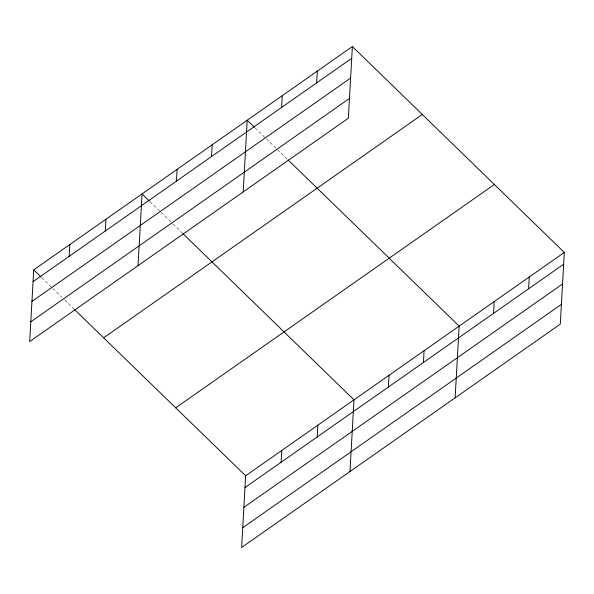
<?xml version="1.0" encoding="UTF-8"?>
<svg xmlns="http://www.w3.org/2000/svg" width="594" height="594" viewBox="0 0 594 594"><rect width="100%" height="100%" fill="white"/><g stroke="black" fill="none" stroke-linecap="round" stroke-linejoin="round"><path stroke-width="0.45" stroke-dasharray="2.97 2.23" d="M255.13 127.925L265.681 138.179M266.342 138.818L287.459 159.333M149.97 201.618L160.529 211.88M161.189 212.518L172.401 223.418M173.062 224.057L182.299 233.034M41.625 277.554L52.183 287.808M52.844 288.454L62.08 297.431M64.716 299.992L73.953 308.969"/><path stroke-width="0.89" d="M33.709 269.862L29.7 341.557L348.359 118.221L352.368 46.532L33.709 269.862L40.964 276.915M69.164 256.341L69.825 244.55M105.279 231.029L105.94 219.238M138.046 265.622L142.055 193.926L149.309 200.98M176.448 181.155L177.109 169.364M211.501 156.586L212.155 144.795M243.198 191.921L247.208 120.226L254.47 127.279M74.614 309.608L245.641 475.779L241.632 547.468L560.291 324.138L564.3 252.443L352.368 46.532M281.601 107.455L282.261 95.664M281.096 462.258L281.756 450.467M316.654 82.885L317.315 71.094M317.211 436.946L317.872 425.156M349.977 471.539L353.987 399.844L182.959 233.672M388.379 387.065L389.04 375.274M423.433 362.503L424.086 350.712M455.138 397.839L459.14 326.143L288.12 159.972M493.532 313.365L494.193 301.581M528.586 288.803L529.247 277.012M33.049 281.653L351.707 58.316M31.942 301.418L350.601 78.089M30.806 321.785L349.465 98.456M103.646 337.815L422.304 114.479M175.705 407.826L494.364 184.489M245.641 475.779L564.3 252.443M244.98 487.563L563.639 264.233M243.874 507.335L562.533 283.999M242.738 527.702L561.397 304.373"/></g></svg>
